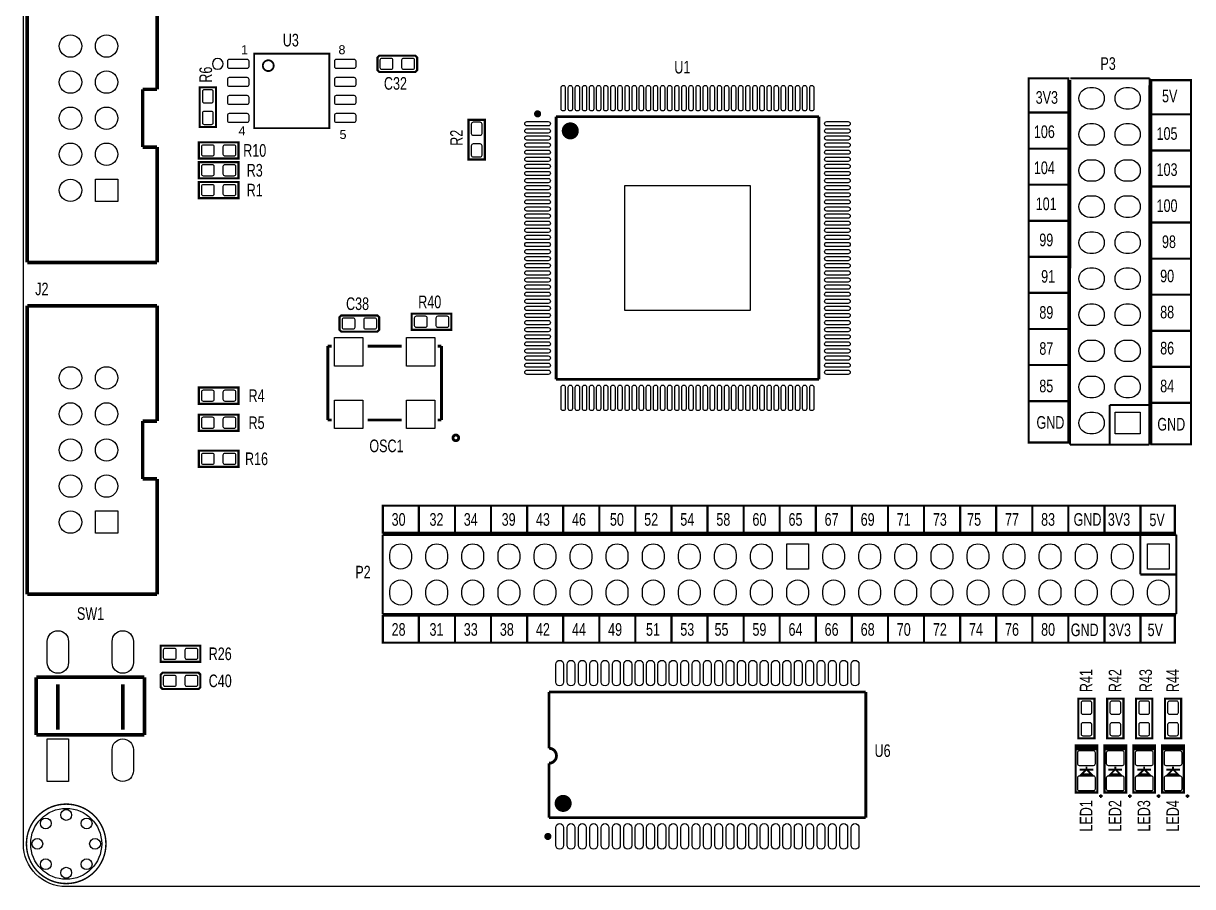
# Model space of a CAD drawing. Extents: x 38 to 5678, y 159 to 4392.
# Drawn here: x 39 to 3279, y 159 to 2552 of the extents above; entities that cross this region are included whole.
import ezdxf
from ezdxf.enums import TextEntityAlignment as Align

# ---------------------------------------------------------------- set-up
doc = ezdxf.new("R2010")
doc.units = 0
for name, color, linetype in [('BOARD_GEOMETRY_OUTLINE', 2, 'CONTINUOUS'), ('BOARD_GEOMETRY_SILKSCREEN_TOP', 1, 'CONTINUOUS'), ('PACKAGE_GEOMETRY_SILKSCREEN_TOP', 3, 'CONTINUOUS'), ('PIN_TOP', 4, 'CONTINUOUS'), ('REF_DES_SILKSCREEN_TOP', 5, 'CONTINUOUS')]:
    doc.layers.add(name, color=color, linetype=linetype)

msp = doc.modelspace()

# ---------------------------------------------------------------- linework, layer by layer
at = {"layer": 'BOARD_GEOMETRY_OUTLINE'}
msp.add_lwpolyline([(156.93, 4331.97), (5274.96, 4331.97, -0.414214), (5393.07, 4213.86), (5393.07, 276.93, -0.414214), (5274.96, 158.82), (156.93, 158.82, -0.414214), (38.82, 276.93), (38.82, 4213.86, -0.414214)], format="xyb", close=True, dxfattribs=at)
msp.add_lwpolyline([(39.37, 300.93), (38.82, 313.33)], dxfattribs=at)
at = {"layer": 'BOARD_GEOMETRY_SILKSCREEN_TOP', "const_width": 6}
for points in [[(2935, 2400), (2825, 2400), (2825, 1390), (2935, 1390)], [(3275, 2395), (3165, 2395), (3165, 1385), (3275, 1385)], [(1095, 1140), (1035, 1140), (1035, 1215), (3230, 1215), (3230, 1140)], [(1070, 835), (3230, 835), (3230, 910), (1035, 910), (1035, 835)]]:
    msp.add_lwpolyline(points, close=True, dxfattribs=at)
for points in [[(2935, 2305), (2825, 2305)], [(3275, 2300), (3165, 2300)], [(2935, 2205), (2825, 2205)], [(3275, 2200), (3165, 2200)], [(2935, 2105), (2825, 2105)], [(3275, 2100), (3165, 2100)], [(2935, 2005), (2825, 2005)], [(3275, 2000), (3165, 2000)], [(2935, 1905), (2825, 1905)], [(3275, 1900), (3165, 1900)], [(2935, 1805), (2825, 1805)], [(3275, 1800), (3165, 1800)], [(2935, 1705), (2825, 1705)], [(3275, 1700), (3165, 1700)], [(2935, 1605), (2825, 1605)], [(3275, 1600), (3165, 1600)], [(2935, 1505), (2825, 1505)], [(3275, 1500), (3165, 1500)], [(1135, 1215), (1135, 1140)], [(1235, 1215), (1235, 1140)], [(1335, 1215), (1335, 1140)], [(1435, 1215), (1435, 1140)], [(1535, 1215), (1535, 1140)], [(1635, 1215), (1635, 1140)], [(1735, 1215), (1735, 1140)], [(1835, 1215), (1835, 1140)], [(1935, 1215), (1935, 1140)], [(2035, 1215), (2035, 1140)], [(2135, 1215), (2135, 1140)], [(2235, 1215), (2235, 1140)], [(2335, 1215), (2335, 1140)], [(2435, 1215), (2435, 1140)], [(2535, 1215), (2535, 1140)], [(2635, 1215), (2635, 1140)], [(2735, 1215), (2735, 1140)], [(2835, 1215), (2835, 1140)], [(2935, 1215), (2935, 1140)], [(3035, 1215), (3035, 1140)], [(3135, 1215), (3135, 1140)], [(1135, 910), (1135, 835)], [(1235, 910), (1235, 835)], [(1335, 910), (1335, 835)], [(1435, 910), (1435, 835)], [(1535, 910), (1535, 835)], [(1635, 910), (1635, 835)], [(1735, 910), (1735, 835)], [(1835, 910), (1835, 835)], [(1935, 910), (1935, 835)], [(2035, 910), (2035, 835)], [(2135, 910), (2135, 835)], [(2235, 910), (2235, 835)], [(2335, 910), (2335, 835)], [(2435, 910), (2435, 835)], [(2535, 910), (2535, 835)], [(2635, 910), (2635, 835)], [(2735, 910), (2735, 835)], [(2835, 910), (2835, 835)], [(2935, 910), (2935, 835)], [(3035, 910), (3035, 835)], [(3135, 910), (3135, 835)]]:
    msp.add_lwpolyline(points, dxfattribs=at)
at = {"layer": 'PACKAGE_GEOMETRY_SILKSCREEN_TOP'}
for points, const_width in [([(49.35, 1889.35), (49.35, 2689.35)], 10), ([(409.35, 2369.35), (409.35, 2689.35)], 10), ([(2939.35, 1384.35), (2940, 2395)], 6), ([(2940, 2400), (3160, 2400)], 6), ([(3159.35, 1384.35), (3160, 2400)], 6), ([(369.35, 2369.35), (409.35, 2369.35)], 10), ([(369.35, 2209.35), (369.35, 2369.35)], 10), ([(1515.15, 1565.15), (1515.15, 2293.55)], 7.9), ([(1515.15, 2293.55), (2243.55, 2293.55)], 7.9), ([(2243.55, 1565.15), (2243.55, 2293.55)], 7.9), ([(369.35, 2209.35), (409.35, 2209.35)], 10), ([(409.35, 1889.35), (409.35, 2209.35)], 10), ([(49.35, 1889.35), (409.35, 1889.35)], 10), ([(49.35, 969.35), (49.35, 1769.35)], 10), ([(49.35, 1769.35), (409.35, 1769.35)], 10), ([(409.35, 1449.35), (409.35, 1769.35)], 10), ([(882.5, 1452.6), (882.5, 1657.4)], 8), ([(882.5, 1657.4), (893.4, 1657.4)], 8), ([(992.7, 1657.4), (1087.2, 1657.4)], 8), ([(1187.3, 1657.4), (1197.5, 1657.4)], 8), ([(1197.5, 1452.6), (1197.5, 1657.4)], 8), ([(1515.15, 1565.15), (2243.55, 1565.15)], 7.9), ([(3049.35, 1494.35), (3159.35, 1494.35)], 6), ([(3049.35, 1384.35), (3049.35, 1494.35)], 6), ([(369.35, 1449.35), (409.35, 1449.35)], 10), ([(369.35, 1289.35), (369.35, 1449.35)], 10), ([(882.5, 1452.6), (893.4, 1452.6)], 8), ([(992.7, 1452.6), (1087.2, 1452.6)], 8), ([(1187.3, 1452.6), (1197.5, 1452.6)], 8), ([(2939.35, 1384.35), (3159.35, 1384.35)], 6), ([(369.35, 1289.35), (409.35, 1289.35)], 10), ([(409.35, 969.35), (409.35, 1289.35)], 10), ([(1034.35, 914.35), (1034.35, 1134.35)], 6), ([(1034.35, 1134.35), (3234.35, 1134.35)], 6), ([(3134.35, 1024.35), (3134.35, 1134.35)], 6), ([(3234.35, 914.35), (3234.35, 1134.35)], 6), ([(3134.35, 1024.35), (3234.35, 1024.35)], 6), ([(49.35, 969.35), (409.35, 969.35)], 10), ([(1034.35, 914.35), (3234.35, 914.35)], 6), ([(74.35, 739.35), (374.35, 739.35)], 10), ([(74.35, 579.35), (74.35, 739.35)], 10), ([(134.35, 594.35), (134.35, 719.35)], 10), ([(314.35, 594.35), (314.35, 719.35)], 10), ([(374.35, 579.35), (374.35, 739.35)], 10), ([(1495.35, 698.55), (2373.35, 698.55)], 7.9), ([(1495.35, 542.35), (1495.35, 698.55)], 7.9), ([(2373.35, 350.15), (2373.35, 698.55)], 7.9), ([(74.35, 579.35), (374.35, 579.35)], 10), ([(2955, 540), (2955, 420), (3015, 420), (3015, 540), (2955, 540), (2955, 550), (3015, 550), (3015, 540)], 6), ([(3035, 540), (3035, 420), (3095, 420), (3095, 540), (3035, 540), (3035, 550), (3095, 550), (3095, 540)], 6), ([(3115, 540), (3115, 420), (3175, 420), (3175, 540), (3115, 540), (3115, 550), (3175, 550), (3175, 540)], 6), ([(3195, 540), (3195, 420), (3255, 420), (3255, 540), (3195, 540), (3195, 550), (3255, 550), (3255, 540)], 6), ([(2955, 545), (3015, 545)], 6), ([(3035, 545), (3095, 545)], 6), ([(3115, 545), (3175, 545)], 6), ([(3195, 545), (3255, 545)], 6), ([(1495.35, 350.15), (1495.35, 500.85)], 7.9), ([(2985, 483), (2985, 491)], 5), ([(3065, 483), (3065, 491)], 5), ([(3145, 483), (3145, 491)], 5), ([(3225, 483), (3225, 491)], 5), ([(2966, 483), (3004, 483)], 5), ([(2984, 483), (2971, 470), (2999, 470), (2986, 483)], 5), ([(3046, 483), (3084, 483)], 5), ([(3064, 483), (3051, 470), (3079, 470), (3066, 483)], 5), ([(3126, 483), (3164, 483)], 5), ([(3144, 483), (3131, 470), (3159, 470), (3146, 483)], 5), ([(3206, 483), (3244, 483)], 5), ([(3224, 483), (3211, 470), (3239, 470), (3226, 483)], 5), ([(3020, 410), (3030, 410)], 5), ([(3025, 405), (3025, 415)], 5), ([(3100, 410), (3110, 410)], 5), ([(3105, 405), (3105, 415)], 5), ([(3180, 410), (3190, 410)], 5), ([(3185, 405), (3185, 415)], 5), ([(3260, 410), (3270, 410)], 5), ([(3265, 405), (3265, 415)], 5), ([(1495.35, 350.15), (2373.35, 350.15)], 7.9)]:
    msp.add_lwpolyline(points, dxfattribs=dict(at, const_width=const_width))
for points, const_width in [([(678.37, 2468.15), (678.37, 2261.85), (886.63, 2261.85), (886.63, 2468.15)], 5), ([(1125, 2417.5), (1130, 2422.5), (1130, 2457.5), (1125, 2462.5), (1025, 2462.5), (1020, 2457.5), (1020, 2422.5), (1025, 2417.5)], 6), ([(527.5, 2265), (572.5, 2265), (572.5, 2375), (527.5, 2375)], 6), ([(1317.5, 2285), (1272.5, 2285), (1272.5, 2175), (1317.5, 2175)], 6), ([(525, 2222.5), (525, 2177.5), (635, 2177.5), (635, 2222.5)], 6), ([(635, 2122.5), (635, 2167.5), (525, 2167.5), (525, 2122.5)], 6), ([(635, 2067.5), (635, 2112.5), (525, 2112.5), (525, 2067.5)], 6), ([(1225, 1702.5), (1225, 1747.5), (1115, 1747.5), (1115, 1702.5)], 6), ([(1020, 1697.5), (1025, 1702.5), (1025, 1737.5), (1020, 1742.5), (920, 1742.5), (915, 1737.5), (915, 1702.5), (920, 1697.5)], 6), ([(635, 1497.5), (635, 1542.5), (525, 1542.5), (525, 1497.5)], 6), ([(635, 1422.5), (635, 1467.5), (525, 1467.5), (525, 1422.5)], 6), ([(525, 1367.5), (525, 1322.5), (635, 1322.5), (635, 1367.5)], 6), ([(419.35, 826.85), (419.35, 781.85), (529.35, 781.85), (529.35, 826.85)], 6), ([(424.35, 751.85), (419.35, 746.85), (419.35, 711.85), (424.35, 706.85), (524.35, 706.85), (529.35, 711.85), (529.35, 746.85), (524.35, 751.85)], 6), ([(2962.5, 570), (3007.5, 570), (3007.5, 680), (2962.5, 680)], 6), ([(3042.5, 570), (3087.5, 570), (3087.5, 680), (3042.5, 680)], 6), ([(3122.5, 570), (3167.5, 570), (3167.5, 680), (3122.5, 680)], 6), ([(3202.5, 570), (3247.5, 570), (3247.5, 680), (3202.5, 680)], 6)]:
    msp.add_lwpolyline(points, close=True, dxfattribs=dict(at, const_width=const_width))
msp.add_lwpolyline([(592.5, 2440, 1), (562.5, 2440, 1)], format="xyb", close=True, dxfattribs=at)
for points, const_width in [([(732.5, 2435, 1), (702.5, 2435, 1)], 5), ([(1463.95, 2306.35, -0.999761), (1463.95, 2296.45, -1.000239)], 9.8), ([(1554.55, 2265.95, -1), (1554.55, 2242.35, -1)], 23.6), ([(1237.3, 1410.9, -0.999851), (1237.3, 1395.1, -1.00015)], 7.9), ([(157.45, 387.65, -1), (157.45, 167.25, -1)], 4), ([(1522.95, 389.55, -1), (1546.55, 389.55, -1)], 23.6), ([(1487.45, 297.95, -0.999761), (1497.35, 297.95, -1.000239)], 9.8)]:
    msp.add_lwpolyline(points, format="xyb", close=True, dxfattribs=dict(at, const_width=const_width))
at = {"layer": 'PACKAGE_GEOMETRY_SILKSCREEN_TOP', "const_width": 7.9}
msp.add_lwpolyline([(1495.35, 500.85, 1.000009), (1495.35, 542.35)], format="xyb", dxfattribs=at)
at = {"layer": 'PIN_TOP'}
for points in [[(604.27, 2447), (604.27, 2433, 0.414214), (609.27, 2428), (659.27, 2428, 0.414214), (664.27, 2433), (664.27, 2447, 0.414214), (659.27, 2452), (609.27, 2452, 0.414214)], [(900.73, 2447), (900.73, 2433, 0.414214), (905.73, 2428), (955.73, 2428, 0.414214), (960.73, 2433), (960.73, 2447, 0.414214), (955.73, 2452), (905.73, 2452, 0.414214)], [(1058, 2455), (1032, 2455, 0.414214), (1027, 2450), (1027, 2430, 0.414214), (1032, 2425), (1058, 2425, 0.414214), (1063, 2430), (1063, 2450, 0.414214)], [(1118, 2455), (1092, 2455, 0.414214), (1087, 2450), (1087, 2430, 0.414214), (1092, 2425), (1118, 2425, 0.414214), (1123, 2430), (1123, 2450, 0.414214)], [(604.27, 2397), (604.27, 2383, 0.414214), (609.27, 2378), (659.27, 2378, 0.414214), (664.27, 2383), (664.27, 2397, 0.414214), (659.27, 2402), (609.27, 2402, 0.414214)], [(900.73, 2397), (900.73, 2383, 0.414214), (905.73, 2378), (955.73, 2378, 0.414214), (960.73, 2383), (960.73, 2397, 0.414214), (955.73, 2402), (905.73, 2402, 0.414214)], [(565, 2337), (565, 2363, 0.414214), (560, 2368), (540, 2368, 0.414214), (535, 2363), (535, 2337, 0.414214), (540, 2332), (560, 2332, 0.414214)], [(1540.75, 2374.3), (1540.75, 2315.2, -1), (1528.95, 2315.2), (1528.95, 2374.3, -1)], [(1560.45, 2374.3), (1560.45, 2315.2, -1), (1548.65, 2315.2), (1548.65, 2374.3, -1)], [(1580.15, 2374.3), (1580.15, 2315.2, -1), (1568.35, 2315.2), (1568.35, 2374.3, -1)], [(1599.85, 2374.3), (1599.85, 2315.2, -1), (1588.05, 2315.2), (1588.05, 2374.3, -1)], [(1619.55, 2374.3), (1619.55, 2315.2, -1), (1607.75, 2315.2), (1607.75, 2374.3, -1)], [(1639.15, 2374.3), (1639.15, 2315.2, -1), (1627.35, 2315.2), (1627.35, 2374.3, -1)], [(1658.85, 2374.3), (1658.85, 2315.2, -1), (1647.05, 2315.2), (1647.05, 2374.3, -1)], [(1678.55, 2374.3), (1678.55, 2315.2, -1), (1666.75, 2315.2), (1666.75, 2374.3, -1)], [(1698.25, 2374.3), (1698.25, 2315.2, -1), (1686.45, 2315.2), (1686.45, 2374.3, -1)], [(1717.95, 2374.3), (1717.95, 2315.2, -1), (1706.15, 2315.2), (1706.15, 2374.3, -1)], [(1737.65, 2374.3), (1737.65, 2315.2, -1), (1725.85, 2315.2), (1725.85, 2374.3, -1)], [(1757.25, 2374.3), (1757.25, 2315.2, -1), (1745.45, 2315.2), (1745.45, 2374.3, -1)], [(1776.95, 2374.3), (1776.95, 2315.2, -1), (1765.15, 2315.2), (1765.15, 2374.3, -1)], [(1796.65, 2374.3), (1796.65, 2315.2, -1), (1784.85, 2315.2), (1784.85, 2374.3, -1)], [(1816.35, 2374.3), (1816.35, 2315.2, -1), (1804.55, 2315.2), (1804.55, 2374.3, -1)], [(1836.05, 2374.3), (1836.05, 2315.2, -1), (1824.25, 2315.2), (1824.25, 2374.3, -1)], [(1855.75, 2374.3), (1855.75, 2315.2, -1), (1843.95, 2315.2), (1843.95, 2374.3, -1)], [(1875.45, 2374.3), (1875.45, 2315.2, -1), (1863.65, 2315.2), (1863.65, 2374.3, -1)], [(1895.05, 2374.3), (1895.05, 2315.2, -1), (1883.25, 2315.2), (1883.25, 2374.3, -1)], [(1914.75, 2374.3), (1914.75, 2315.2, -1), (1902.95, 2315.2), (1902.95, 2374.3, -1)], [(1934.45, 2374.3), (1934.45, 2315.2, -1), (1922.65, 2315.2), (1922.65, 2374.3, -1)], [(1954.15, 2374.3), (1954.15, 2315.2, -1), (1942.35, 2315.2), (1942.35, 2374.3, -1)], [(1973.85, 2374.3), (1973.85, 2315.2, -1), (1962.05, 2315.2), (1962.05, 2374.3, -1)], [(1993.55, 2374.3), (1993.55, 2315.2, -1), (1981.75, 2315.2), (1981.75, 2374.3, -1)], [(2013.25, 2374.3), (2013.25, 2315.2, -1), (2001.45, 2315.2), (2001.45, 2374.3, -1)], [(2032.85, 2374.3), (2032.85, 2315.2, -1), (2021.05, 2315.2), (2021.05, 2374.3, -1)], [(2052.55, 2374.3), (2052.55, 2315.2, -1), (2040.75, 2315.2), (2040.75, 2374.3, -1)], [(2072.25, 2374.3), (2072.25, 2315.2, -1), (2060.45, 2315.2), (2060.45, 2374.3, -1)], [(2091.95, 2374.3), (2091.95, 2315.2, -1), (2080.15, 2315.2), (2080.15, 2374.3, -1)], [(2111.65, 2374.3), (2111.65, 2315.2, -1), (2099.85, 2315.2), (2099.85, 2374.3, -1)], [(2131.35, 2374.3), (2131.35, 2315.2, -1), (2119.55, 2315.2), (2119.55, 2374.3, -1)], [(2150.95, 2374.3), (2150.95, 2315.2, -1), (2139.15, 2315.2), (2139.15, 2374.3, -1)], [(2170.65, 2374.3), (2170.65, 2315.2, -1), (2158.85, 2315.2), (2158.85, 2374.3, -1)], [(2190.35, 2374.3), (2190.35, 2315.2, -1), (2178.55, 2315.2), (2178.55, 2374.3, -1)], [(2210.05, 2374.3), (2210.05, 2315.2, -1), (2198.25, 2315.2), (2198.25, 2374.3, -1)], [(2229.75, 2374.3), (2229.75, 2315.2, -1), (2217.95, 2315.2), (2217.95, 2374.3, -1)], [(2994.35, 2374.35), (3004.35, 2374.35, -1), (3004.35, 2314.35), (2994.35, 2314.35, -1)], [(3094.35, 2374.35), (3104.35, 2374.35, -1), (3104.35, 2314.35), (3094.35, 2314.35, -1)], [(604.27, 2347), (604.27, 2333, 0.414214), (609.27, 2328), (659.27, 2328, 0.414214), (664.27, 2333), (664.27, 2347, 0.414214), (659.27, 2352), (609.27, 2352, 0.414214)], [(900.73, 2347), (900.73, 2333, 0.414214), (905.73, 2328), (955.73, 2328, 0.414214), (960.73, 2333), (960.73, 2347, 0.414214), (955.73, 2352), (905.73, 2352, 0.414214)], [(565, 2277), (565, 2303, 0.414214), (560, 2308), (540, 2308, 0.414214), (535, 2303), (535, 2277, 0.414214), (540, 2272), (560, 2272, 0.414214)], [(604.27, 2297), (604.27, 2283, 0.414214), (609.27, 2278), (659.27, 2278, 0.414214), (664.27, 2283), (664.27, 2297, 0.414214), (659.27, 2302), (609.27, 2302, 0.414214)], [(900.73, 2297), (900.73, 2283, 0.414214), (905.73, 2278), (955.73, 2278, 0.414214), (960.73, 2283), (960.73, 2297, 0.414214), (955.73, 2302), (905.73, 2302, 0.414214)], [(1280, 2273), (1280, 2247, 0.414214), (1285, 2242), (1305, 2242, 0.414214), (1310, 2247), (1310, 2273, 0.414214), (1305, 2278), (1285, 2278, 0.414214)], [(1434.4, 2279.75), (1493.5, 2279.75, -1), (1493.5, 2267.95), (1434.4, 2267.95, -1)], [(2265.2, 2279.75), (2324.3, 2279.75, -1), (2324.3, 2267.95), (2265.2, 2267.95, -1)], [(2994.35, 2274.35), (3004.35, 2274.35, -1), (3004.35, 2214.35), (2994.35, 2214.35, -1)], [(3094.35, 2274.35), (3104.35, 2274.35, -1), (3104.35, 2214.35), (3094.35, 2214.35, -1)], [(1434.4, 2260.05), (1493.5, 2260.05, -1), (1493.5, 2248.25), (1434.4, 2248.25, -1)], [(1434.4, 2240.35), (1493.5, 2240.35, -1), (1493.5, 2228.55), (1434.4, 2228.55, -1)], [(2265.2, 2260.05), (2324.3, 2260.05, -1), (2324.3, 2248.25), (2265.2, 2248.25, -1)], [(2265.2, 2240.35), (2324.3, 2240.35, -1), (2324.3, 2228.55), (2265.2, 2228.55, -1)], [(537, 2185), (563, 2185, 0.414214), (568, 2190), (568, 2210, 0.414214), (563, 2215), (537, 2215, 0.414214), (532, 2210), (532, 2190, 0.414214)], [(597, 2185), (623, 2185, 0.414214), (628, 2190), (628, 2210, 0.414214), (623, 2215), (597, 2215, 0.414214), (592, 2210), (592, 2190, 0.414214)], [(1280, 2213), (1280, 2187, 0.414214), (1285, 2182), (1305, 2182, 0.414214), (1310, 2187), (1310, 2213, 0.414214), (1305, 2218), (1285, 2218, 0.414214)], [(1434.4, 2220.65), (1493.5, 2220.65, -1), (1493.5, 2208.85), (1434.4, 2208.85, -1)], [(2265.2, 2220.65), (2324.3, 2220.65, -1), (2324.3, 2208.85), (2265.2, 2208.85, -1)], [(1434.4, 2200.95), (1493.5, 2200.95, -1), (1493.5, 2189.15), (1434.4, 2189.15, -1)], [(1434.4, 2181.35), (1493.5, 2181.35, -1), (1493.5, 2169.55), (1434.4, 2169.55, -1)], [(2265.2, 2200.95), (2324.3, 2200.95, -1), (2324.3, 2189.15), (2265.2, 2189.15, -1)], [(2265.2, 2181.35), (2324.3, 2181.35, -1), (2324.3, 2169.55), (2265.2, 2169.55, -1)], [(2994.35, 2174.35), (3004.35, 2174.35, -1), (3004.35, 2114.35), (2994.35, 2114.35, -1)], [(3094.35, 2174.35), (3104.35, 2174.35, -1), (3104.35, 2114.35), (3094.35, 2114.35, -1)], [(563, 2160), (537, 2160, 0.414214), (532, 2155), (532, 2135, 0.414214), (537, 2130), (563, 2130, 0.414214), (568, 2135), (568, 2155, 0.414214)], [(623, 2160), (597, 2160, 0.414214), (592, 2155), (592, 2135, 0.414214), (597, 2130), (623, 2130, 0.414214), (628, 2135), (628, 2155, 0.414214)], [(1434.4, 2161.65), (1493.5, 2161.65, -1), (1493.5, 2149.85), (1434.4, 2149.85, -1)], [(1434.4, 2141.95), (1493.5, 2141.95, -1), (1493.5, 2130.15), (1434.4, 2130.15, -1)], [(2265.2, 2161.65), (2324.3, 2161.65, -1), (2324.3, 2149.85), (2265.2, 2149.85, -1)], [(2265.2, 2141.95), (2324.3, 2141.95, -1), (2324.3, 2130.15), (2265.2, 2130.15, -1)], [(1434.4, 2122.25), (1493.5, 2122.25, -1), (1493.5, 2110.45), (1434.4, 2110.45, -1)], [(2265.2, 2122.25), (2324.3, 2122.25, -1), (2324.3, 2110.45), (2265.2, 2110.45, -1)], [(563, 2105), (537, 2105, 0.414214), (532, 2100), (532, 2080, 0.414214), (537, 2075), (563, 2075, 0.414214), (568, 2080), (568, 2100, 0.414214)], [(623, 2105), (597, 2105, 0.414214), (592, 2100), (592, 2080, 0.414214), (597, 2075), (623, 2075, 0.414214), (628, 2080), (628, 2100, 0.414214)], [(1434.4, 2102.55), (1493.5, 2102.55, -1), (1493.5, 2090.75), (1434.4, 2090.75, -1)], [(1434.4, 2082.85), (1493.5, 2082.85, -1), (1493.5, 2071.05), (1434.4, 2071.05, -1)], [(2265.2, 2102.55), (2324.3, 2102.55, -1), (2324.3, 2090.75), (2265.2, 2090.75, -1)], [(2265.2, 2082.85), (2324.3, 2082.85, -1), (2324.3, 2071.05), (2265.2, 2071.05, -1)], [(2994.35, 2074.35), (3004.35, 2074.35, -1), (3004.35, 2014.35), (2994.35, 2014.35, -1)], [(3094.35, 2074.35), (3104.35, 2074.35, -1), (3104.35, 2014.35), (3094.35, 2014.35, -1)], [(1434.4, 2063.25), (1493.5, 2063.25, -1), (1493.5, 2051.45), (1434.4, 2051.45, -1)], [(1434.4, 2043.55), (1493.5, 2043.55, -1), (1493.5, 2031.75), (1434.4, 2031.75, -1)], [(2265.2, 2063.25), (2324.3, 2063.25, -1), (2324.3, 2051.45), (2265.2, 2051.45, -1)], [(2265.2, 2043.55), (2324.3, 2043.55, -1), (2324.3, 2031.75), (2265.2, 2031.75, -1)], [(1434.4, 2023.85), (1493.5, 2023.85, -1), (1493.5, 2012.05), (1434.4, 2012.05, -1)], [(2265.2, 2023.85), (2324.3, 2023.85, -1), (2324.3, 2012.05), (2265.2, 2012.05, -1)], [(1434.4, 2004.15), (1493.5, 2004.15, -1), (1493.5, 1992.35), (1434.4, 1992.35, -1)], [(1434.4, 1984.45), (1493.5, 1984.45, -1), (1493.5, 1972.65), (1434.4, 1972.65, -1)], [(2265.2, 2004.15), (2324.3, 2004.15, -1), (2324.3, 1992.35), (2265.2, 1992.35, -1)], [(2265.2, 1984.45), (2324.3, 1984.45, -1), (2324.3, 1972.65), (2265.2, 1972.65, -1)], [(1434.4, 1964.75), (1493.5, 1964.75, -1), (1493.5, 1952.95), (1434.4, 1952.95, -1)], [(1434.4, 1945.05), (1493.5, 1945.05, -1), (1493.5, 1933.25), (1434.4, 1933.25, -1)], [(2265.2, 1964.75), (2324.3, 1964.75, -1), (2324.3, 1952.95), (2265.2, 1952.95, -1)], [(2265.2, 1945.05), (2324.3, 1945.05, -1), (2324.3, 1933.25), (2265.2, 1933.25, -1)], [(2994.35, 1974.35), (3004.35, 1974.35, -1), (3004.35, 1914.35), (2994.35, 1914.35, -1)], [(3094.35, 1974.35), (3104.35, 1974.35, -1), (3104.35, 1914.35), (3094.35, 1914.35, -1)], [(1434.4, 1925.45), (1493.5, 1925.45, -1), (1493.5, 1913.65), (1434.4, 1913.65, -1)], [(2265.2, 1925.45), (2324.3, 1925.45, -1), (2324.3, 1913.65), (2265.2, 1913.65, -1)], [(1434.4, 1905.75), (1493.5, 1905.75, -1), (1493.5, 1893.95), (1434.4, 1893.95, -1)], [(1434.4, 1886.05), (1493.5, 1886.05, -1), (1493.5, 1874.25), (1434.4, 1874.25, -1)], [(2265.2, 1905.75), (2324.3, 1905.75, -1), (2324.3, 1893.95), (2265.2, 1893.95, -1)], [(2265.2, 1886.05), (2324.3, 1886.05, -1), (2324.3, 1874.25), (2265.2, 1874.25, -1)], [(1434.4, 1866.35), (1493.5, 1866.35, -1), (1493.5, 1854.55), (1434.4, 1854.55, -1)], [(2265.2, 1866.35), (2324.3, 1866.35, -1), (2324.3, 1854.55), (2265.2, 1854.55, -1)], [(2994.35, 1874.35), (3004.35, 1874.35, -1), (3004.35, 1814.35), (2994.35, 1814.35, -1)], [(3094.35, 1874.35), (3104.35, 1874.35, -1), (3104.35, 1814.35), (3094.35, 1814.35, -1)], [(1434.4, 1846.65), (1493.5, 1846.65, -1), (1493.5, 1834.85), (1434.4, 1834.85, -1)], [(1434.4, 1826.95), (1493.5, 1826.95, -1), (1493.5, 1815.15), (1434.4, 1815.15, -1)], [(2265.2, 1846.65), (2324.3, 1846.65, -1), (2324.3, 1834.85), (2265.2, 1834.85, -1)], [(2265.2, 1826.95), (2324.3, 1826.95, -1), (2324.3, 1815.15), (2265.2, 1815.15, -1)], [(1434.4, 1807.25), (1493.5, 1807.25, -1), (1493.5, 1795.45), (1434.4, 1795.45, -1)], [(1434.4, 1787.65), (1493.5, 1787.65, -1), (1493.5, 1775.85), (1434.4, 1775.85, -1)], [(2265.2, 1807.25), (2324.3, 1807.25, -1), (2324.3, 1795.45), (2265.2, 1795.45, -1)], [(2265.2, 1787.65), (2324.3, 1787.65, -1), (2324.3, 1775.85), (2265.2, 1775.85, -1)], [(1434.4, 1767.95), (1493.5, 1767.95, -1), (1493.5, 1756.15), (1434.4, 1756.15, -1)], [(2265.2, 1767.95), (2324.3, 1767.95, -1), (2324.3, 1756.15), (2265.2, 1756.15, -1)], [(2994.35, 1774.35), (3004.35, 1774.35, -1), (3004.35, 1714.35), (2994.35, 1714.35, -1)], [(3094.35, 1774.35), (3104.35, 1774.35, -1), (3104.35, 1714.35), (3094.35, 1714.35, -1)], [(953, 1735), (927, 1735, 0.414214), (922, 1730), (922, 1710, 0.414214), (927, 1705), (953, 1705, 0.414214), (958, 1710), (958, 1730, 0.414214)], [(1013, 1735), (987, 1735, 0.414214), (982, 1730), (982, 1710, 0.414214), (987, 1705), (1013, 1705, 0.414214), (1018, 1710), (1018, 1730, 0.414214)], [(1153, 1740), (1127, 1740, 0.414214), (1122, 1735), (1122, 1715, 0.414214), (1127, 1710), (1153, 1710, 0.414214), (1158, 1715), (1158, 1735, 0.414214)], [(1213, 1740), (1187, 1740, 0.414214), (1182, 1735), (1182, 1715, 0.414214), (1187, 1710), (1213, 1710, 0.414214), (1218, 1715), (1218, 1735, 0.414214)], [(1434.4, 1748.25), (1493.5, 1748.25, -1), (1493.5, 1736.45), (1434.4, 1736.45, -1)], [(1434.4, 1728.55), (1493.5, 1728.55, -1), (1493.5, 1716.75), (1434.4, 1716.75, -1)], [(2265.2, 1748.25), (2324.3, 1748.25, -1), (2324.3, 1736.45), (2265.2, 1736.45, -1)], [(2265.2, 1728.55), (2324.3, 1728.55, -1), (2324.3, 1716.75), (2265.2, 1716.75, -1)], [(1434.4, 1708.85), (1493.5, 1708.85, -1), (1493.5, 1697.05), (1434.4, 1697.05, -1)], [(1434.4, 1689.15), (1493.5, 1689.15, -1), (1493.5, 1677.35), (1434.4, 1677.35, -1)], [(2265.2, 1708.85), (2324.3, 1708.85, -1), (2324.3, 1697.05), (2265.2, 1697.05, -1)], [(2265.2, 1689.15), (2324.3, 1689.15, -1), (2324.3, 1677.35), (2265.2, 1677.35, -1)], [(1434.4, 1669.55), (1493.5, 1669.55, -1), (1493.5, 1657.75), (1434.4, 1657.75, -1)], [(2265.2, 1669.55), (2324.3, 1669.55, -1), (2324.3, 1657.75), (2265.2, 1657.75, -1)], [(2994.35, 1674.35), (3004.35, 1674.35, -1), (3004.35, 1614.35), (2994.35, 1614.35, -1)], [(3094.35, 1674.35), (3104.35, 1674.35, -1), (3104.35, 1614.35), (3094.35, 1614.35, -1)], [(1434.4, 1649.85), (1493.5, 1649.85, -1), (1493.5, 1638.05), (1434.4, 1638.05, -1)], [(1434.4, 1630.15), (1493.5, 1630.15, -1), (1493.5, 1618.35), (1434.4, 1618.35, -1)], [(2265.2, 1649.85), (2324.3, 1649.85, -1), (2324.3, 1638.05), (2265.2, 1638.05, -1)], [(2265.2, 1630.15), (2324.3, 1630.15, -1), (2324.3, 1618.35), (2265.2, 1618.35, -1)], [(1434.4, 1610.45), (1493.5, 1610.45, -1), (1493.5, 1598.65), (1434.4, 1598.65, -1)], [(1434.4, 1590.75), (1493.5, 1590.75, -1), (1493.5, 1578.95), (1434.4, 1578.95, -1)], [(2265.2, 1610.45), (2324.3, 1610.45, -1), (2324.3, 1598.65), (2265.2, 1598.65, -1)], [(2265.2, 1590.75), (2324.3, 1590.75, -1), (2324.3, 1578.95), (2265.2, 1578.95, -1)], [(2994.35, 1574.35), (3004.35, 1574.35, -1), (3004.35, 1514.35), (2994.35, 1514.35, -1)], [(3094.35, 1574.35), (3104.35, 1574.35, -1), (3104.35, 1514.35), (3094.35, 1514.35, -1)], [(563, 1535), (537, 1535, 0.414214), (532, 1530), (532, 1510, 0.414214), (537, 1505), (563, 1505, 0.414214), (568, 1510), (568, 1530, 0.414214)], [(623, 1535), (597, 1535, 0.414214), (592, 1530), (592, 1510, 0.414214), (597, 1505), (623, 1505, 0.414214), (628, 1510), (628, 1530, 0.414214)], [(1540.75, 1543.5), (1540.75, 1484.4, -1), (1528.95, 1484.4), (1528.95, 1543.5, -1)], [(1560.45, 1543.5), (1560.45, 1484.4, -1), (1548.65, 1484.4), (1548.65, 1543.5, -1)], [(1580.15, 1543.5), (1580.15, 1484.4, -1), (1568.35, 1484.4), (1568.35, 1543.5, -1)], [(1599.85, 1543.5), (1599.85, 1484.4, -1), (1588.05, 1484.4), (1588.05, 1543.5, -1)], [(1619.55, 1543.5), (1619.55, 1484.4, -1), (1607.75, 1484.4), (1607.75, 1543.5, -1)], [(1639.15, 1543.5), (1639.15, 1484.4, -1), (1627.35, 1484.4), (1627.35, 1543.5, -1)], [(1658.85, 1543.5), (1658.85, 1484.4, -1), (1647.05, 1484.4), (1647.05, 1543.5, -1)], [(1678.55, 1543.5), (1678.55, 1484.4, -1), (1666.75, 1484.4), (1666.75, 1543.5, -1)], [(1698.25, 1543.5), (1698.25, 1484.4, -1), (1686.45, 1484.4), (1686.45, 1543.5, -1)], [(1717.95, 1543.5), (1717.95, 1484.4, -1), (1706.15, 1484.4), (1706.15, 1543.5, -1)], [(1737.65, 1543.5), (1737.65, 1484.4, -1), (1725.85, 1484.4), (1725.85, 1543.5, -1)], [(1757.25, 1543.5), (1757.25, 1484.4, -1), (1745.45, 1484.4), (1745.45, 1543.5, -1)], [(1776.95, 1543.5), (1776.95, 1484.4, -1), (1765.15, 1484.4), (1765.15, 1543.5, -1)], [(1796.65, 1543.5), (1796.65, 1484.4, -1), (1784.85, 1484.4), (1784.85, 1543.5, -1)], [(1816.35, 1543.5), (1816.35, 1484.4, -1), (1804.55, 1484.4), (1804.55, 1543.5, -1)], [(1836.05, 1543.5), (1836.05, 1484.4, -1), (1824.25, 1484.4), (1824.25, 1543.5, -1)], [(1855.75, 1543.5), (1855.75, 1484.4, -1), (1843.95, 1484.4), (1843.95, 1543.5, -1)], [(1875.45, 1543.5), (1875.45, 1484.4, -1), (1863.65, 1484.4), (1863.65, 1543.5, -1)], [(1895.05, 1543.5), (1895.05, 1484.4, -1), (1883.25, 1484.4), (1883.25, 1543.5, -1)], [(1914.75, 1543.5), (1914.75, 1484.4, -1), (1902.95, 1484.4), (1902.95, 1543.5, -1)], [(1934.45, 1543.5), (1934.45, 1484.4, -1), (1922.65, 1484.4), (1922.65, 1543.5, -1)], [(1954.15, 1543.5), (1954.15, 1484.4, -1), (1942.35, 1484.4), (1942.35, 1543.5, -1)], [(1973.85, 1543.5), (1973.85, 1484.4, -1), (1962.05, 1484.4), (1962.05, 1543.5, -1)], [(1993.55, 1543.5), (1993.55, 1484.4, -1), (1981.75, 1484.4), (1981.75, 1543.5, -1)], [(2013.25, 1543.5), (2013.25, 1484.4, -1), (2001.45, 1484.4), (2001.45, 1543.5, -1)], [(2032.85, 1543.5), (2032.85, 1484.4, -1), (2021.05, 1484.4), (2021.05, 1543.5, -1)], [(2052.55, 1543.5), (2052.55, 1484.4, -1), (2040.75, 1484.4), (2040.75, 1543.5, -1)], [(2072.25, 1543.5), (2072.25, 1484.4, -1), (2060.45, 1484.4), (2060.45, 1543.5, -1)], [(2091.95, 1543.5), (2091.95, 1484.4, -1), (2080.15, 1484.4), (2080.15, 1543.5, -1)], [(2111.65, 1543.5), (2111.65, 1484.4, -1), (2099.85, 1484.4), (2099.85, 1543.5, -1)], [(2131.35, 1543.5), (2131.35, 1484.4, -1), (2119.55, 1484.4), (2119.55, 1543.5, -1)], [(2150.95, 1543.5), (2150.95, 1484.4, -1), (2139.15, 1484.4), (2139.15, 1543.5, -1)], [(2170.65, 1543.5), (2170.65, 1484.4, -1), (2158.85, 1484.4), (2158.85, 1543.5, -1)], [(2190.35, 1543.5), (2190.35, 1484.4, -1), (2178.55, 1484.4), (2178.55, 1543.5, -1)], [(2210.05, 1543.5), (2210.05, 1484.4, -1), (2198.25, 1484.4), (2198.25, 1543.5, -1)], [(2229.75, 1543.5), (2229.75, 1484.4, -1), (2217.95, 1484.4), (2217.95, 1543.5, -1)], [(563, 1460), (537, 1460, 0.414214), (532, 1455), (532, 1435, 0.414214), (537, 1430), (563, 1430, 0.414214), (568, 1435), (568, 1455, 0.414214)], [(623, 1460), (597, 1460, 0.414214), (592, 1455), (592, 1435, 0.414214), (597, 1430), (623, 1430, 0.414214), (628, 1435), (628, 1455, 0.414214)], [(2994.35, 1474.35), (3004.35, 1474.35, -1), (3004.35, 1414.35), (2994.35, 1414.35, -1)], [(537, 1330), (563, 1330, 0.414214), (568, 1335), (568, 1355, 0.414214), (563, 1360), (537, 1360, 0.414214), (532, 1355), (532, 1335, 0.414214)], [(597, 1330), (623, 1330, 0.414214), (628, 1335), (628, 1355, 0.414214), (623, 1360), (597, 1360, 0.414214), (592, 1355), (592, 1335, 0.414214)], [(1054.35, 1069.35), (1054.35, 1079.35, -1), (1114.35, 1079.35), (1114.35, 1069.35, -1)], [(1154.35, 1069.35), (1154.35, 1079.35, -1), (1214.35, 1079.35), (1214.35, 1069.35, -1)], [(1254.35, 1069.35), (1254.35, 1079.35, -1), (1314.35, 1079.35), (1314.35, 1069.35, -1)], [(1354.35, 1069.35), (1354.35, 1079.35, -1), (1414.35, 1079.35), (1414.35, 1069.35, -1)], [(1454.35, 1069.35), (1454.35, 1079.35, -1), (1514.35, 1079.35), (1514.35, 1069.35, -1)], [(1554.35, 1069.35), (1554.35, 1079.35, -1), (1614.35, 1079.35), (1614.35, 1069.35, -1)], [(1654.35, 1069.35), (1654.35, 1079.35, -1), (1714.35, 1079.35), (1714.35, 1069.35, -1)], [(1754.35, 1069.35), (1754.35, 1079.35, -1), (1814.35, 1079.35), (1814.35, 1069.35, -1)], [(1854.35, 1069.35), (1854.35, 1079.35, -1), (1914.35, 1079.35), (1914.35, 1069.35, -1)], [(1954.35, 1069.35), (1954.35, 1079.35, -1), (2014.35, 1079.35), (2014.35, 1069.35, -1)], [(2054.35, 1069.35), (2054.35, 1079.35, -1), (2114.35, 1079.35), (2114.35, 1069.35, -1)], [(2254.35, 1069.35), (2254.35, 1079.35, -1), (2314.35, 1079.35), (2314.35, 1069.35, -1)], [(2354.35, 1069.35), (2354.35, 1079.35, -1), (2414.35, 1079.35), (2414.35, 1069.35, -1)], [(2454.35, 1069.35), (2454.35, 1079.35, -1), (2514.35, 1079.35), (2514.35, 1069.35, -1)], [(2554.35, 1069.35), (2554.35, 1079.35, -1), (2614.35, 1079.35), (2614.35, 1069.35, -1)], [(2654.35, 1069.35), (2654.35, 1079.35, -1), (2714.35, 1079.35), (2714.35, 1069.35, -1)], [(2754.35, 1069.35), (2754.35, 1079.35, -1), (2814.35, 1079.35), (2814.35, 1069.35, -1)], [(2854.35, 1069.35), (2854.35, 1079.35, -1), (2914.35, 1079.35), (2914.35, 1069.35, -1)], [(2954.35, 1069.35), (2954.35, 1079.35, -1), (3014.35, 1079.35), (3014.35, 1069.35, -1)], [(3054.35, 1069.35), (3054.35, 1079.35, -1), (3114.35, 1079.35), (3114.35, 1069.35, -1)], [(1054.35, 969.35), (1054.35, 979.35, -1), (1114.35, 979.35), (1114.35, 969.35, -1)], [(1154.35, 969.35), (1154.35, 979.35, -1), (1214.35, 979.35), (1214.35, 969.35, -1)], [(1254.35, 969.35), (1254.35, 979.35, -1), (1314.35, 979.35), (1314.35, 969.35, -1)], [(1354.35, 969.35), (1354.35, 979.35, -1), (1414.35, 979.35), (1414.35, 969.35, -1)], [(1454.35, 969.35), (1454.35, 979.35, -1), (1514.35, 979.35), (1514.35, 969.35, -1)], [(1554.35, 969.35), (1554.35, 979.35, -1), (1614.35, 979.35), (1614.35, 969.35, -1)], [(1654.35, 969.35), (1654.35, 979.35, -1), (1714.35, 979.35), (1714.35, 969.35, -1)], [(1754.35, 969.35), (1754.35, 979.35, -1), (1814.35, 979.35), (1814.35, 969.35, -1)], [(1854.35, 969.35), (1854.35, 979.35, -1), (1914.35, 979.35), (1914.35, 969.35, -1)], [(1954.35, 969.35), (1954.35, 979.35, -1), (2014.35, 979.35), (2014.35, 969.35, -1)], [(2054.35, 969.35), (2054.35, 979.35, -1), (2114.35, 979.35), (2114.35, 969.35, -1)], [(2154.35, 969.35), (2154.35, 979.35, -1), (2214.35, 979.35), (2214.35, 969.35, -1)], [(2254.35, 969.35), (2254.35, 979.35, -1), (2314.35, 979.35), (2314.35, 969.35, -1)], [(2354.35, 969.35), (2354.35, 979.35, -1), (2414.35, 979.35), (2414.35, 969.35, -1)], [(2454.35, 969.35), (2454.35, 979.35, -1), (2514.35, 979.35), (2514.35, 969.35, -1)], [(2554.35, 969.35), (2554.35, 979.35, -1), (2614.35, 979.35), (2614.35, 969.35, -1)], [(2654.35, 969.35), (2654.35, 979.35, -1), (2714.35, 979.35), (2714.35, 969.35, -1)], [(2754.35, 969.35), (2754.35, 979.35, -1), (2814.35, 979.35), (2814.35, 969.35, -1)], [(2854.35, 969.35), (2854.35, 979.35, -1), (2914.35, 979.35), (2914.35, 969.35, -1)], [(2954.35, 969.35), (2954.35, 979.35, -1), (3014.35, 979.35), (3014.35, 969.35, -1)], [(3054.35, 969.35), (3054.35, 979.35, -1), (3114.35, 979.35), (3114.35, 969.35, -1)], [(3154.35, 969.35), (3154.35, 979.35, -1), (3214.35, 979.35), (3214.35, 969.35, -1)], [(163.9, 838.85), (163.9, 779.85, -1), (104.8, 779.85), (104.8, 838.85, -1)], [(343.9, 838.85), (343.9, 779.85, -1), (284.8, 779.85), (284.8, 838.85, -1)], [(431.35, 789.35), (457.35, 789.35, 0.414214), (462.35, 794.35), (462.35, 814.35, 0.414214), (457.35, 819.35), (431.35, 819.35, 0.414214), (426.35, 814.35), (426.35, 794.35, 0.414214)], [(491.35, 789.35), (517.35, 789.35, 0.414214), (522.35, 794.35), (522.35, 814.35, 0.414214), (517.35, 819.35), (491.35, 819.35, 0.414214), (486.35, 814.35), (486.35, 794.35, 0.414214)], [(1514.1, 726.15), (1514.1, 775.35, -1), (1535.8, 775.35), (1535.8, 726.15, -1)], [(1545.5, 726.15), (1545.5, 775.35, -1), (1567.2, 775.35), (1567.2, 726.15, -1)], [(1577, 726.15), (1577, 775.35, -1), (1598.7, 775.35), (1598.7, 726.15, -1)], [(1608.5, 726.15), (1608.5, 775.35, -1), (1630.2, 775.35), (1630.2, 726.15, -1)], [(1640, 726.15), (1640, 775.35, -1), (1661.7, 775.35), (1661.7, 726.15, -1)], [(1671.5, 726.15), (1671.5, 775.35, -1), (1693.2, 775.35), (1693.2, 726.15, -1)], [(1703, 726.15), (1703, 775.35, -1), (1724.7, 775.35), (1724.7, 726.15, -1)], [(1734.5, 726.15), (1734.5, 775.35, -1), (1756.2, 775.35), (1756.2, 726.15, -1)], [(1766, 726.15), (1766, 775.35, -1), (1787.7, 775.35), (1787.7, 726.15, -1)], [(1797.5, 726.15), (1797.5, 775.35, -1), (1819.2, 775.35), (1819.2, 726.15, -1)], [(1829, 726.15), (1829, 775.35, -1), (1850.7, 775.35), (1850.7, 726.15, -1)], [(1860.5, 726.15), (1860.5, 775.35, -1), (1882.2, 775.35), (1882.2, 726.15, -1)], [(1892, 726.15), (1892, 775.35, -1), (1913.7, 775.35), (1913.7, 726.15, -1)], [(1923.5, 726.15), (1923.5, 775.35, -1), (1945.2, 775.35), (1945.2, 726.15, -1)], [(1955, 726.15), (1955, 775.35, -1), (1976.7, 775.35), (1976.7, 726.15, -1)], [(1986.5, 726.15), (1986.5, 775.35, -1), (2008.2, 775.35), (2008.2, 726.15, -1)], [(2018, 726.15), (2018, 775.35, -1), (2039.7, 775.35), (2039.7, 726.15, -1)], [(2049.5, 726.15), (2049.5, 775.35, -1), (2071.2, 775.35), (2071.2, 726.15, -1)], [(2081, 726.15), (2081, 775.35, -1), (2102.7, 775.35), (2102.7, 726.15, -1)], [(2112.5, 726.15), (2112.5, 775.35, -1), (2134.2, 775.35), (2134.2, 726.15, -1)], [(2144, 726.15), (2144, 775.35, -1), (2165.7, 775.35), (2165.7, 726.15, -1)], [(2175.5, 726.15), (2175.5, 775.35, -1), (2197.2, 775.35), (2197.2, 726.15, -1)], [(2207, 726.15), (2207, 775.35, -1), (2228.7, 775.35), (2228.7, 726.15, -1)], [(2238.5, 726.15), (2238.5, 775.35, -1), (2260.2, 775.35), (2260.2, 726.15, -1)], [(2270, 726.15), (2270, 775.35, -1), (2291.7, 775.35), (2291.7, 726.15, -1)], [(2301.5, 726.15), (2301.5, 775.35, -1), (2323.2, 775.35), (2323.2, 726.15, -1)], [(2332.9, 726.15), (2332.9, 775.35, -1), (2354.6, 775.35), (2354.6, 726.15, -1)], [(431.35, 714.35), (457.35, 714.35, 0.414214), (462.35, 719.35), (462.35, 739.35, 0.414214), (457.35, 744.35), (431.35, 744.35, 0.414214), (426.35, 739.35), (426.35, 719.35, 0.414214)], [(491.35, 714.35), (517.35, 714.35, 0.414214), (522.35, 719.35), (522.35, 739.35, 0.414214), (517.35, 744.35), (491.35, 744.35, 0.414214), (486.35, 739.35), (486.35, 719.35, 0.414214)], [(3000, 642), (3000, 668, 0.414214), (2995, 673), (2975, 673, 0.414214), (2970, 668), (2970, 642, 0.414214), (2975, 637), (2995, 637, 0.414214)], [(3080, 642), (3080, 668, 0.414214), (3075, 673), (3055, 673, 0.414214), (3050, 668), (3050, 642, 0.414214), (3055, 637), (3075, 637, 0.414214)], [(3160, 642), (3160, 668, 0.414214), (3155, 673), (3135, 673, 0.414214), (3130, 668), (3130, 642, 0.414214), (3135, 637), (3155, 637, 0.414214)], [(3240, 642), (3240, 668, 0.414214), (3235, 673), (3215, 673, 0.414214), (3210, 668), (3210, 642, 0.414214), (3215, 637), (3235, 637, 0.414214)], [(3000, 582), (3000, 608, 0.414214), (2995, 613), (2975, 613, 0.414214), (2970, 608), (2970, 582, 0.414214), (2975, 577), (2995, 577, 0.414214)], [(3080, 582), (3080, 608, 0.414214), (3075, 613), (3055, 613, 0.414214), (3050, 608), (3050, 582, 0.414214), (3055, 577), (3075, 577, 0.414214)], [(3160, 582), (3160, 608, 0.414214), (3155, 613), (3135, 613, 0.414214), (3130, 608), (3130, 582, 0.414214), (3135, 577), (3155, 577, 0.414214)], [(3240, 582), (3240, 608, 0.414214), (3235, 613), (3215, 613, 0.414214), (3210, 608), (3210, 582, 0.414214), (3215, 577), (3235, 577, 0.414214)], [(343.9, 538.85), (343.9, 479.85, -1), (284.8, 479.85), (284.8, 538.85, -1)], [(3010, 500), (3010, 530, 0.414214), (3005, 535), (2965, 535, 0.414214), (2960, 530), (2960, 500, 0.414214), (2965, 495), (3005, 495, 0.414214)], [(3090, 500), (3090, 530, 0.414214), (3085, 535), (3045, 535, 0.414214), (3040, 530), (3040, 500, 0.414214), (3045, 495), (3085, 495, 0.414214)], [(3170, 500), (3170, 530, 0.414214), (3165, 535), (3125, 535, 0.414214), (3120, 530), (3120, 500, 0.414214), (3125, 495), (3165, 495, 0.414214)], [(3250, 500), (3250, 530, 0.414214), (3245, 535), (3205, 535, 0.414214), (3200, 530), (3200, 500, 0.414214), (3205, 495), (3245, 495, 0.414214)], [(3010, 430), (3010, 460, 0.414214), (3005, 465), (2965, 465, 0.414214), (2960, 460), (2960, 430, 0.414214), (2965, 425), (3005, 425, 0.414214)], [(3090, 430), (3090, 460, 0.414214), (3085, 465), (3045, 465, 0.414214), (3040, 460), (3040, 430, 0.414214), (3045, 425), (3085, 425, 0.414214)], [(3170, 430), (3170, 460, 0.414214), (3165, 465), (3125, 465, 0.414214), (3120, 460), (3120, 430, 0.414214), (3125, 425), (3165, 425, 0.414214)], [(3250, 430), (3250, 460, 0.414214), (3245, 465), (3205, 465, 0.414214), (3200, 460), (3200, 430, 0.414214), (3205, 425), (3245, 425, 0.414214)], [(1514.1, 273.35), (1514.1, 322.55, -1), (1535.8, 322.55), (1535.8, 273.35, -1)], [(1545.5, 273.35), (1545.5, 322.55, -1), (1567.2, 322.55), (1567.2, 273.35, -1)], [(1577, 273.35), (1577, 322.55, -1), (1598.7, 322.55), (1598.7, 273.35, -1)], [(1608.5, 273.35), (1608.5, 322.55, -1), (1630.2, 322.55), (1630.2, 273.35, -1)], [(1640, 273.35), (1640, 322.55, -1), (1661.7, 322.55), (1661.7, 273.35, -1)], [(1671.5, 273.35), (1671.5, 322.55, -1), (1693.2, 322.55), (1693.2, 273.35, -1)], [(1703, 273.35), (1703, 322.55, -1), (1724.7, 322.55), (1724.7, 273.35, -1)], [(1734.5, 273.35), (1734.5, 322.55, -1), (1756.2, 322.55), (1756.2, 273.35, -1)], [(1766, 273.35), (1766, 322.55, -1), (1787.7, 322.55), (1787.7, 273.35, -1)], [(1797.5, 273.35), (1797.5, 322.55, -1), (1819.2, 322.55), (1819.2, 273.35, -1)], [(1829, 273.35), (1829, 322.55, -1), (1850.7, 322.55), (1850.7, 273.35, -1)], [(1860.5, 273.35), (1860.5, 322.55, -1), (1882.2, 322.55), (1882.2, 273.35, -1)], [(1892, 273.35), (1892, 322.55, -1), (1913.7, 322.55), (1913.7, 273.35, -1)], [(1923.5, 273.35), (1923.5, 322.55, -1), (1945.2, 322.55), (1945.2, 273.35, -1)], [(1955, 273.35), (1955, 322.55, -1), (1976.7, 322.55), (1976.7, 273.35, -1)], [(1986.5, 273.35), (1986.5, 322.55, -1), (2008.2, 322.55), (2008.2, 273.35, -1)], [(2018, 273.35), (2018, 322.55, -1), (2039.7, 322.55), (2039.7, 273.35, -1)], [(2049.5, 273.35), (2049.5, 322.55, -1), (2071.2, 322.55), (2071.2, 273.35, -1)], [(2081, 273.35), (2081, 322.55, -1), (2102.7, 322.55), (2102.7, 273.35, -1)], [(2112.5, 273.35), (2112.5, 322.55, -1), (2134.2, 322.55), (2134.2, 273.35, -1)], [(2144, 273.35), (2144, 322.55, -1), (2165.7, 322.55), (2165.7, 273.35, -1)], [(2175.5, 273.35), (2175.5, 322.55, -1), (2197.2, 322.55), (2197.2, 273.35, -1)], [(2207, 273.35), (2207, 322.55, -1), (2228.7, 322.55), (2228.7, 273.35, -1)], [(2238.5, 273.35), (2238.5, 322.55, -1), (2260.2, 322.55), (2260.2, 273.35, -1)], [(2270, 273.35), (2270, 322.55, -1), (2291.7, 322.55), (2291.7, 273.35, -1)], [(2301.5, 273.35), (2301.5, 322.55, -1), (2323.2, 322.55), (2323.2, 273.35, -1)], [(2332.9, 273.35), (2332.9, 322.55, -1), (2354.6, 322.55), (2354.6, 273.35, -1)]]:
    msp.add_lwpolyline(points, format="xyb", close=True, dxfattribs=at)
for points in [[(300.35, 2058.35), (238.35, 2058.35), (238.35, 2120.35), (300.35, 2120.35)], [(1706.1, 1756.1), (1706.1, 2102.6), (2052.6, 2102.6), (2052.6, 1756.1)], [(900.65, 1602.25), (900.65, 1680.95), (979.35, 1680.95), (979.35, 1602.25)], [(1100.65, 1602.25), (1100.65, 1680.95), (1179.35, 1680.95), (1179.35, 1602.25)], [(900.65, 1429.05), (900.65, 1507.75), (979.35, 1507.75), (979.35, 1429.05)], [(1100.65, 1429.05), (1100.65, 1507.75), (1179.35, 1507.75), (1179.35, 1429.05)], [(3134.35, 1474.35), (3134.35, 1414.35), (3064.35, 1414.35), (3064.35, 1474.35)], [(300.35, 1138.35), (238.35, 1138.35), (238.35, 1200.35), (300.35, 1200.35)], [(2154.35, 1109.35), (2214.35, 1109.35), (2214.35, 1039.35), (2154.35, 1039.35)], [(3154.35, 1109.35), (3214.35, 1109.35), (3214.35, 1039.35), (3154.35, 1039.35)], [(104.8, 450.3), (104.8, 568.4), (163.9, 568.4), (163.9, 450.3)]]:
    msp.add_lwpolyline(points, close=True, dxfattribs=at)
for centre, radius in [((169.35, 2489.35), 31), ((269.35, 2489.35), 31), ((169.35, 2389.35), 31), ((269.35, 2389.35), 31), ((169.35, 2289.35), 31), ((269.35, 2289.35), 31), ((169.35, 2189.35), 31), ((269.35, 2189.35), 31), ((169.35, 2089.35), 31), ((169.35, 1569.35), 31), ((269.35, 1569.35), 31), ((169.35, 1469.35), 31), ((269.35, 1469.35), 31), ((169.35, 1369.35), 31), ((269.35, 1369.35), 31), ((169.35, 1269.35), 31), ((269.35, 1269.35), 31), ((169.35, 1169.35), 31), ((157.45, 277.45), 98.4), ((157.45, 357.45), 15), ((100.85, 334.05), 15), ((214.05, 334.05), 15), ((77.45, 277.45), 15), ((237.45, 277.45), 15), ((100.85, 220.85), 15), ((214.05, 220.85), 15), ((157.45, 197.45), 15)]:
    msp.add_circle(centre, radius, dxfattribs=at)

# ---------------------------------------------------------------- texts
at = {"layer": 'BOARD_GEOMETRY_SILKSCREEN_TOP', "width": 0.742857}
for s, p in [('5V', (3194.5, 2333.33)), ('3V3', (2844.35, 2329.35)), ('106', (2839.35, 2234.35)), ('105', (3179.35, 2229.35)), ('104', (2839.35, 2134.35)), ('103', (3179.35, 2129.35)), ('101', (2844.35, 2034.35)), ('100', (3179.35, 2029.35)), ('99', (2854.35, 1934.35)), ('98', (3194.35, 1929.35)), ('91', (2859.5, 1833.33)), ('90', (3189.35, 1834.35)), ('89', (2854.5, 1733.33)), ('88', (3189.35, 1734.35)), ('87', (2854.5, 1633.33)), ('86', (3189.35, 1634.35)), ('85', (2854.35, 1529.35)), ('84', (3189.35, 1529.35)), ('GND', (2846.5, 1428.33)), ('GND', (3181.5, 1423.33)), ('30', (1059.35, 1159.35)), ('32', (1164.35, 1159.35)), ('34', (1259.35, 1159.35)), ('39', (1364.35, 1159.35)), ('43', (1459.35, 1159.35)), ('46', (1559.35, 1159.35)), ('50', (1664.35, 1159.35)), ('52', (1759.35, 1159.35)), ('54', (1859.35, 1159.35)), ('58', (1959.35, 1159.35)), ('60', (2059.35, 1159.35)), ('65', (2159.35, 1159.35)), ('67', (2259.35, 1159.35)), ('69', (2359.35, 1159.35)), ('71', (2459.35, 1159.35)), ('73', (2559.35, 1159.35)), ('75', (2654.35, 1159.35)), ('77', (2759.35, 1159.35)), ('83', (2859.35, 1159.35)), ('GND', (2949.35, 1159.35)), ('3V3', (3044.35, 1159.35)), ('5V', (3159.5, 1158.33)), ('28', (1059.35, 854.35)), ('31', (1164.35, 854.35)), ('33', (1259.35, 854.35)), ('38', (1359.35, 854.35)), ('42', (1459.35, 854.35)), ('44', (1559.35, 854.35)), ('49', (1659.35, 854.35)), ('51', (1764.35, 854.35)), ('53', (1859.35, 854.35)), ('55', (1954.35, 854.35)), ('59', (2059.35, 854.35)), ('64', (2159.35, 854.35)), ('66', (2259.35, 854.35)), ('68', (2359.35, 854.35)), ('70', (2459.35, 854.35)), ('72', (2559.35, 854.35)), ('74', (2659.35, 854.35)), ('76', (2759.35, 854.35)), ('80', (2859.35, 854.35)), ('GND', (2941.5, 853.33)), ('3V3', (3046.5, 853.33)), ('5V', (3154.5, 853.33))]:
    msp.add_text(s, height=35, dxfattribs=at).set_placement(p)
at = {"layer": 'PACKAGE_GEOMETRY_SILKSCREEN_TOP', "width": 1.04}
for s, p in [('1', (642, 2466.67)), ('8', (912, 2466.67)), ('4', (635, 2241.67)), ('5', (915, 2231.67))]:
    msp.add_text(s, height=25, dxfattribs=at).set_placement(p)
at = {"layer": 'REF_DES_SILKSCREEN_TOP', "width": 0.742857}
for s, p in [('U3', (780, 2488.33)), ('U1', (1865, 2413.33)), ('P3', (3045, 2423.33)), ('C32', (1070, 2368.33)), ('R10', (680, 2182.5)), ('R3', (680, 2127.5)), ('R1', (680, 2072.5)), ('J2', (90, 1798.33)), ('C38', (965, 1757.5)), ('R40', (1165, 1762.5)), ('R4', (685, 1502.5)), ('R5', (685, 1427.5)), ('OSC1', (1045, 1363.33)), ('R16', (685, 1327.5)), ('P2', (980, 1013.33)), ('SW1', (225, 898.33)), ('R26', (584.35, 786.85)), ('C40', (584.35, 711.85)), ('U6', (2420, 518.33))]:
    msp.add_text(s, height=35, dxfattribs=at).set_placement(p, align=Align.CENTER)
for s, p in [('R6', (561.67, 2410)), ('R2', (1256.67, 2235)), ('R41', (3001.67, 730)), ('R42', (3081.67, 730)), ('R43', (3166.67, 730)), ('R44', (3241.67, 730)), ('LED1', (3001.67, 355)), ('LED2', (3081.67, 355)), ('LED3', (3161.67, 355)), ('LED4', (3241.67, 355))]:
    msp.add_text(s, height=35, rotation=90, dxfattribs=at).set_placement(p, align=Align.CENTER)

doc.saveas('drawing.dxf')
